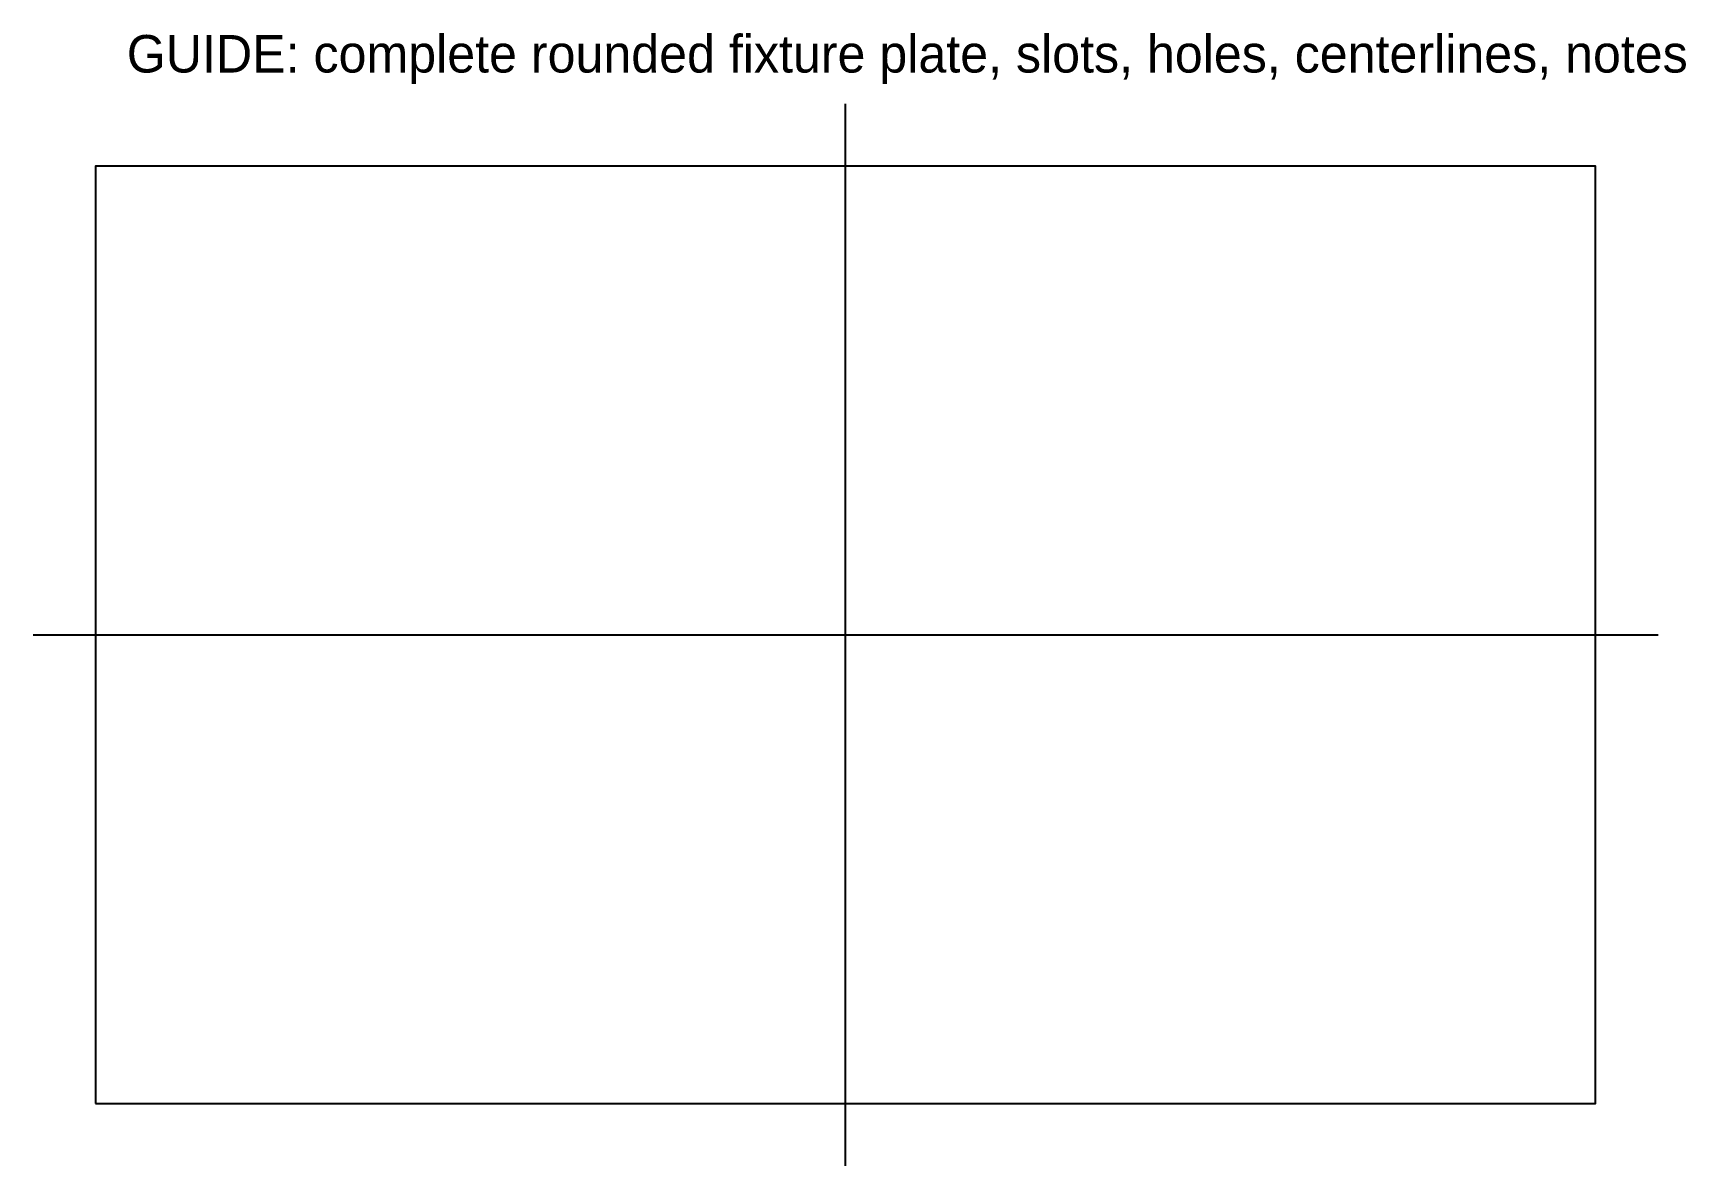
# Model space of a CAD drawing. Header units: millimetres. Extents: x -10 to 254, y -10 to 171.
import ezdxf

# ---------------------------------------------------------------- set-up
doc = ezdxf.new("R2010")
doc.units = ezdxf.units.MM
doc.layers.add('GUIDE', color=9, linetype='CONTINUOUS')

msp = doc.modelspace()

# ---------------------------------------------------------------- linework, layer by layer
at = {"layer": 'GUIDE'}
for p, q in [((120, -10), (120, 160)), ((-10, 75), (250, 75))]:
    msp.add_line(p, q, dxfattribs=at)
msp.add_lwpolyline([(0, 0), (240, 0), (240, 150), (0, 150)], close=True, dxfattribs=at)

# ---------------------------------------------------------------- texts
msp.add_text('GUIDE: complete rounded fixture plate, slots, holes, centerlines, notes', height=6, dxfattribs=at).set_placement((5, 165))

doc.saveas('drawing.dxf')
